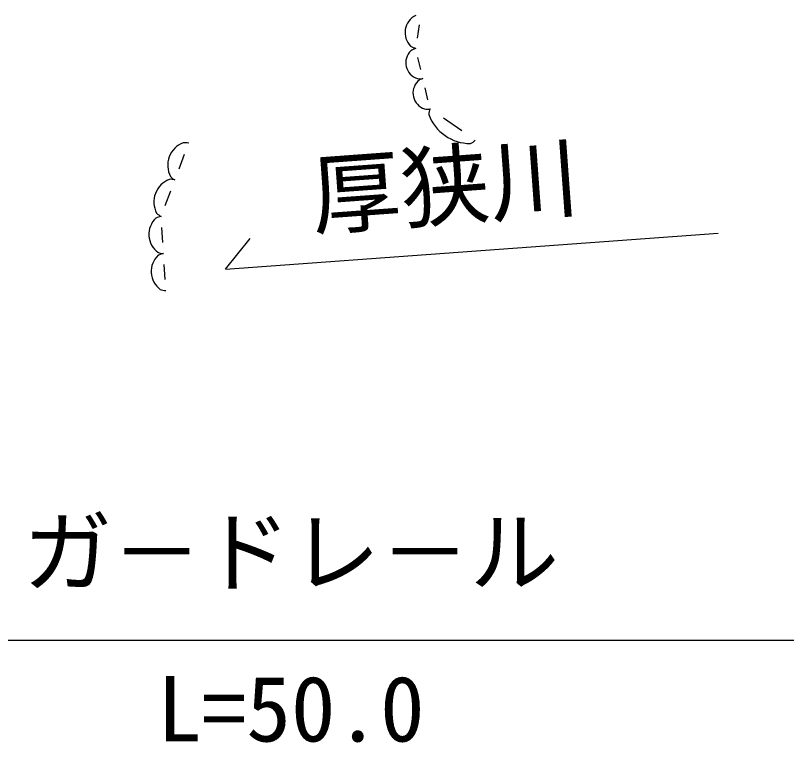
# Model space of a CAD drawing. Units: millimetres, scale not verified. Extents: x 40000 to 680000, y 20000 to 380000.
# Drawn here: x 238110 to 259685, y 239034 to 259367 of the extents above; entities that cross this region are included whole.
import ezdxf
from ezdxf.enums import TextEntityAlignment as Align

# ---------------------------------------------------------------- set-up
doc = ezdxf.new("R2010")
doc.units = ezdxf.units.MM
doc.header["$LTSCALE"] = 1000
doc.layers.add('M-BGD', color=7, linetype='Continuous', lineweight=25)
doc.layers.add('M-STR-STRC', color=7, linetype='Continuous', lineweight=25)
doc.styles.add('@ＭＳ ゴシック', font='')
doc.styles.add('ＭＳ ゴシック', font='')
doc.styles.get('@ＭＳ ゴシック').set_extended_font_data('@MS Gothic')
doc.styles.get('ＭＳ ゴシック').set_extended_font_data('MS Gothic')

msp = doc.modelspace()

# ---------------------------------------------------------------- linework, layer by layer
at = {"layer": 'M-BGD'}
for p, q in [((249356, 258727), (249419, 259100)), ((249449, 257855), (249369, 258193)), ((249650, 257008), (249570, 257347)), ((250597, 256139), (250091, 256490)), ((242687, 255077), (242841, 255486)), ((242301, 254054), (242455, 254463)), ((242231, 253022), (242204, 253436)), ((243989, 252273), (257772, 253282)), ((243989, 252273), (244678, 253126)), ((242297, 251985), (242270, 252400))]:
    msp.add_line(p, q, dxfattribs=at)
for centre, radius, start, end in [((249544, 258887), 533, 115.7431, 225.1097), ((249416, 258883), 449, 236.3457, 256.1913), ((249500, 258045), 468, 134.6611, 252.0352), ((249451, 257988), 480, 107.1894, 125.6305), ((249701, 257199), 468, 134.6621, 252.0342), ((249430, 258075), 481, 261.072, 279.4994), ((249652, 257141), 481, 107.1979, 125.6253), ((249631, 257228), 481, 261.0723, 279.4989), ((249996, 256608), 320, 152.9347, 182.2687), ((250831, 257017), 1230, 200.049, 270.4625), ((243045, 255176), 675, 111.1081, 207.5104), ((242849, 255407), 401, 74.3307, 96.7995), ((250741, 256092), 320, 288.2433, 317.5766), ((242745, 255131), 401, 221.8175, 244.2889), ((242658, 254153), 675, 111.1074, 207.5113), ((242463, 254384), 401, 74.3307, 96.7995), ((242245, 253335), 417, 98.3605, 119.8719), ((242359, 254109), 401, 221.8218, 244.2876), ((242462, 253245), 620, 133.1978, 234.0737), ((242528, 252208), 620, 133.1982, 234.0727), ((242258, 253128), 417, 247.3964, 268.9105), ((242311, 252298), 417, 98.3611, 119.8692), ((242324, 252091), 417, 247.403, 268.9075)]:
    msp.add_arc(centre, radius, start, end, dxfattribs=at)
at = {"layer": 'M-STR-STRC'}
msp.add_line((220939, 241897), (270697, 241897), dxfattribs=at)

# ---------------------------------------------------------------- texts
at = {"layer": 'M-BGD', "style": 'ＭＳ ゴシック'}
msp.add_text('厚狭川', height=1833, rotation=4.187, dxfattribs=at).set_placement((250231, 253138), align=Align.BOTTOM_CENTER)
at = {"layer": 'M-STR-STRC', "style": 'ＭＳ ゴシック'}
msp.add_text('ガ－ドレ－ル', height=1833, dxfattribs=at).set_placement((245818, 242897), align=Align.BOTTOM_CENTER)
at = {"layer": 'M-STR-STRC', "style": '@ＭＳ ゴシック'}
msp.add_text('L=50.0', height=1833, dxfattribs=at).set_placement((245818, 240897), align=Align.TOP_CENTER)

doc.saveas('drawing.dxf')
